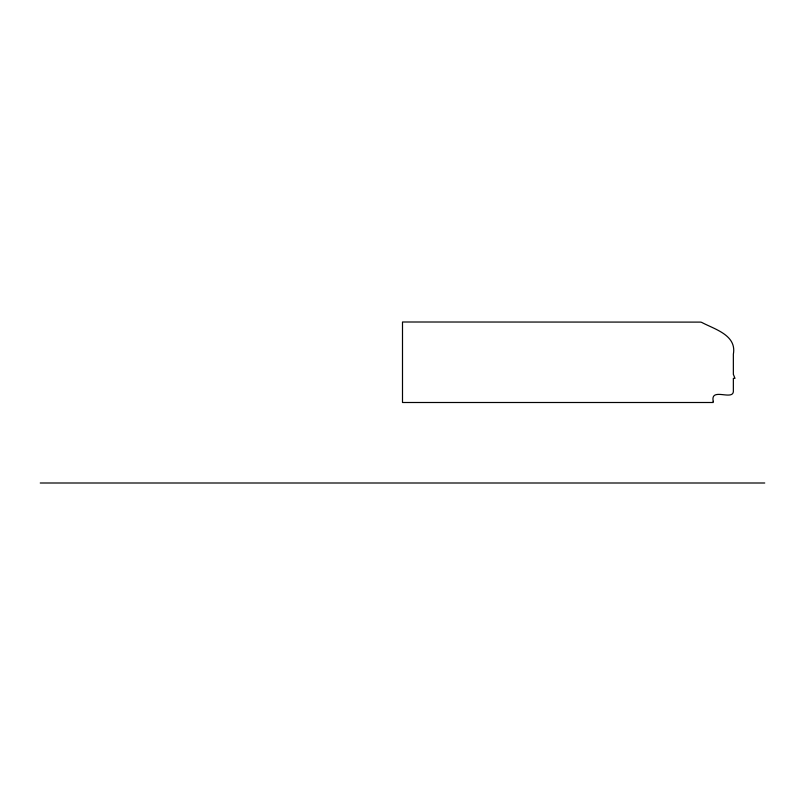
<?xml version="1.0" encoding="UTF-8"?>
<svg xmlns="http://www.w3.org/2000/svg" width="805" height="805" viewBox="0 0 805 805"><rect width="100%" height="100%" fill="white"/><g stroke="black" fill="none" stroke-linecap="round" stroke-linejoin="round"><path stroke-width="1.21" d="M40.25 483L764.75 483M713.23 401.353L713.23 402.5L402.5 402.5L402.5 322L700.511 322.111A6.45 6.45 0 0 1 701.678 322.392C714.729 329.336 736.907 335.071 733.355 354.2L733.355 374.325L734.985 378.35L733.355 378.35L733.355 390.425C734.301 401.916 710.05 386.501 713.23 401.353"/></g></svg>
